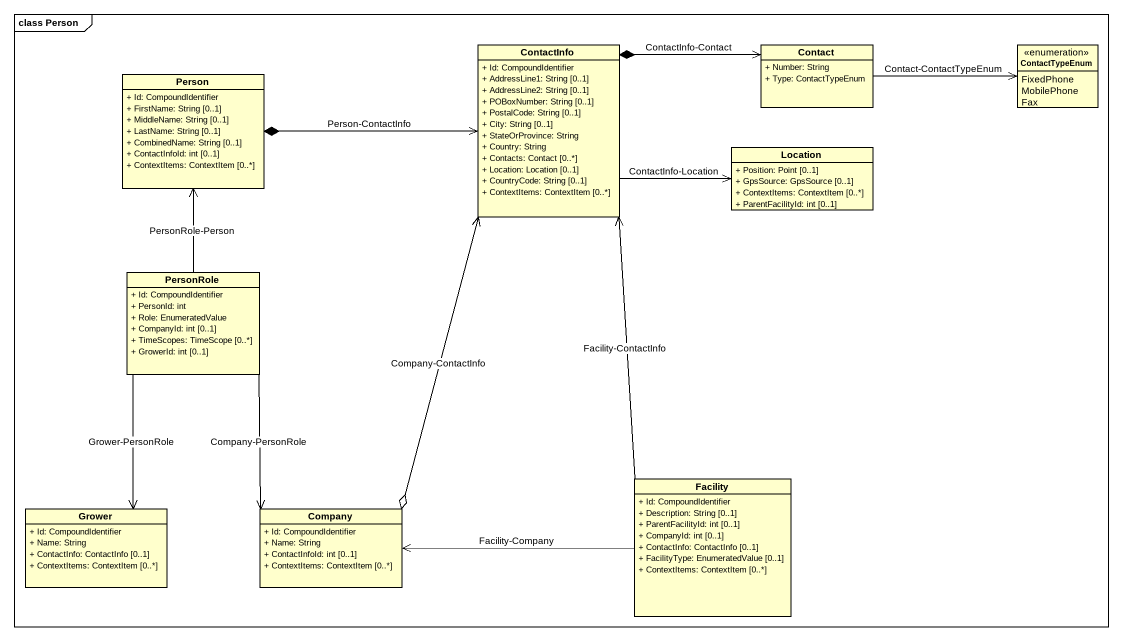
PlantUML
@startuml
mainframe class Person
hide circle
hide empty members
skinparam classAttributeIconSize 0
class ContactInfo {
  + Id: CompoundIdentifier
  + AddressLine1: String [0..1]
  + AddressLine2: String [0..1]
  + POBoxNumber: String [0..1]
  + PostalCode: String [0..1]
  + City: String [0..1]
  + StateOrProvince: String
  + Country: String
  + Contacts: Contact [0..*]
  + Location: Location [0..1]
  + CountryCode: String [0..1]
  + ContextItems: ContextItem [0..*]
}
class Contact {
  + Number: String
  + Type: ContactTypeEnum
}
enum ContactTypeEnum {
  FixedPhone
  MobilePhone
  Fax
}
class "Person" as Person_ {
  + Id: CompoundIdentifier
  + FirstName: String [0..1]
  + MiddleName: String [0..1]
  + LastName: String [0..1]
  + CombinedName: String [0..1]
  + ContactInfoId: int [0..1]
  + ContextItems: ContextItem [0..*]
}
class Location {
  + Position: Point [0..1]
  + GpsSource: GpsSource [0..1]
  + ContextItems: ContextItem [0..*]
  + ParentFacilityId: int [0..1]
}
class PersonRole {
  + Id: CompoundIdentifier
  + PersonId: int
  + Role: EnumeratedValue
  + CompanyId: int [0..1]
  + TimeScopes: TimeScope [0..*]
  + GrowerId: int [0..1]
}
class Facility {
  + Id: CompoundIdentifier
  + Description: String [0..1]
  + ParentFacilityId: int [0..1]
  + CompanyId: int [0..1]
  + ContactInfo: ContactInfo [0..1]
  + FacilityType: EnumeratedValue [0..1]
  + ContextItems: ContextItem [0..*]
}
class Grower {
  + Id: CompoundIdentifier
  + Name: String
  + ContactInfo: ContactInfo [0..1]
  + ContextItems: ContextItem [0..*]
}
class Company {
  + Id: CompoundIdentifier
  + Name: String
  + ContactInfoId: int [0..1]
  + ContextItems: ContextItem [0..*]
}
ContactInfo <-left-* Person_ : Person-ContactInfo
ContactInfo <-- Facility : Facility-ContactInfo
ContactInfo <--o Company : Company-ContactInfo
Contact <-left-* ContactInfo : ContactInfo-Contact
ContactTypeEnum <-left- Contact : Contact-ContactTypeEnum
Person_ <-- PersonRole : PersonRole-Person
Location <-left- ContactInfo : ContactInfo-Location
Grower <-up- PersonRole : Grower-PersonRole
Company <-up- PersonRole : Company-PersonRole
Company <-right- Facility : Facility-Company
@enduml
